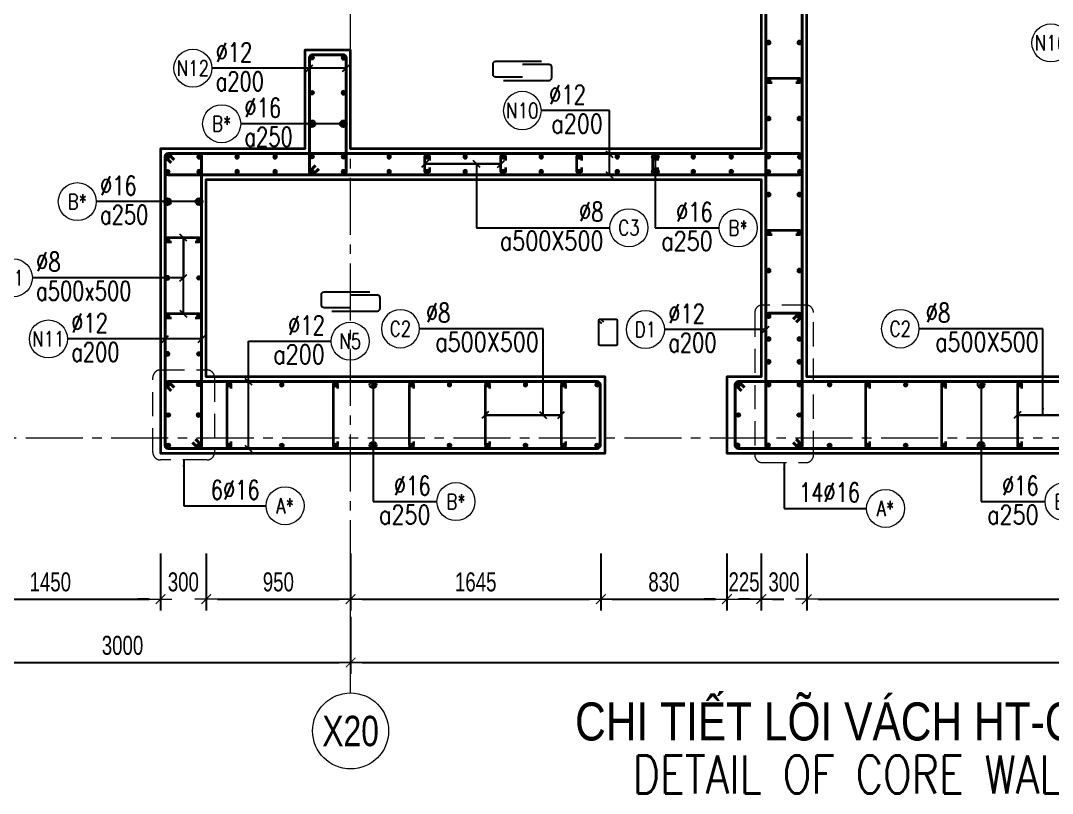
# Model space of a CAD drawing. Header units: millimetres. Extents: x 738475 to 1279438, y -34239 to 156422.
# Drawn here: x 1063583 to 1070368, y 8760 to 13842 of the extents above; entities that cross this region are included whole.
import ezdxf
from ezdxf.enums import TextEntityAlignment as Align

# ---------------------------------------------------------------- set-up
doc = ezdxf.new("R2010")
doc.units = ezdxf.units.MM
doc.header["$MEASUREMENT"] = 0
for name, pattern in [('HIDDEN2', [4.7625, 3.175, -1.5875]), ('HT_Dim Grid$0$CENTER2', [1.125, 0.75, -0.125, 0.125, -0.125]), ('HT_Grid$0$CENTER2', [1.125, 0.75, -0.125, 0.125, -0.125])]:
    doc.linetypes.add(name, pattern=pattern)
doc.layers.get('0').update_dxf_attribs({"lineweight": 20})
doc.layers.get('Defpoints').update_dxf_attribs({"color": 151, "lineweight": 9})
for name, color, linetype, lineweight in [('HT_Dim Grid$0$NDC_S_AXIS', 5, 'HT_Dim Grid$0$CENTER2', 13), ('HT_Dim Grid$0$NDC_S_SYMBOL', 1, 'Continuous', 15), ('HT_Dim Grid$0$NDC_S_TEXT SYMBOL', 7, 'Continuous', 20), ('HT_Grid$0$NDC_S_AXIS', 5, 'HT_Grid$0$CENTER2', 13), ('KC-LEADER', 153, 'Continuous', 18), ('KC-THEP', 6, 'Continuous', 40), ('NDC_S_ANNO', 7, 'Continuous', 20), ('NDC_S_DIM', 1, 'Continuous', 15), ('NDC_S_ENG TITLE', 3, 'Continuous', 20), ('NDC_S_HIDDEN', 8, 'HIDDEN2', 13), ('NDC_S_LEADER', 1, 'Continuous', 15), ('NDC_S_REBAR', 4, 'Continuous', 35), ('NDC_S_STIRRUP', 4, 'Continuous', 40), ('NDC_S_TEXT SYMBOL', 7, 'Continuous', 20), ('NDC_S_VN TEXT', 7, 'Continuous', 20), ('NDC_S_VN TITLE', 6, 'Continuous', 35), ('NDC_S_WALL', 6, 'Continuous', 35)]:
    doc.layers.add(name, color=color, linetype=linetype, lineweight=lineweight)
doc.layers.add('Leader', color=6, linetype='Continuous')
doc.layers.add('Ligature', color=1, linetype='Continuous')
doc.styles.add('HT_Dim Grid$0$NDC_ANNO', font='', dxfattribs={"width": 0.8})
doc.styles.add('NDC_ANNO', font='', dxfattribs={"width": 0.8})
doc.styles.add('NDC_DIM', font='', dxfattribs={"width": 0.75})
doc.styles.add('NDC_EN TXT', font='romans.shx', dxfattribs={"width": 0.8})
doc.styles.add('NDC_VIE TXT', font='arial.ttf', dxfattribs={"width": 0.8})
doc.styles.get('HT_Dim Grid$0$NDC_ANNO').set_extended_font_data('Dotum')
doc.styles.get('NDC_ANNO').set_extended_font_data('Dotum')
doc.styles.get('NDC_DIM').set_extended_font_data('Dotum')
doc.dimstyles.new('NDC_dim_30', dxfattribs={"dimscale": 30, "dimtxt": 2.5, "dimasz": 1.5, "dimexe": 1.5, "dimexo": 2.5, "dimgap": 1, "dimtad": 1, "dimdec": 0, "dimzin": 0, "dimdsep": 46, "dimtxsty": 'NDC_DIM', "dimblk": 'DIMMARK', "dimcen": 0.09, "dimdle": 1.2, "dimclrd": 1, "dimclre": 1, "dimclrt": 3, "dimadec": 0, "dimazin": 0, "dimtfac": 1, "dimtdec": 0, "dimtix": 1, "dimtofl": 0, "dimtmove": 0, "dimatfit": 3, "dimfxl": 6, "dimfxlon": 1, "dimtolj": 1, "dimtzin": 0, "dimarcsym": 0})
doc.dimstyles.new('NDC_dim_50', dxfattribs={"dimscale": 50, "dimtxt": 2.5, "dimasz": 1.5, "dimexe": 1.5, "dimexo": 2.5, "dimgap": 1, "dimtad": 1, "dimdec": 0, "dimzin": 0, "dimdsep": 46, "dimtxsty": 'NDC_DIM', "dimblk": 'DIMMARK', "dimcen": 0.09, "dimdle": 1.2, "dimclrd": 1, "dimclre": 1, "dimclrt": 3, "dimadec": 0, "dimazin": 0, "dimtfac": 1, "dimtdec": 0, "dimtix": 1, "dimtofl": 0, "dimtmove": 0, "dimatfit": 3, "dimfxl": 6, "dimfxlon": 1, "dimtolj": 1, "dimtzin": 0, "dimarcsym": 0})

# ---------------------------------------------------------------- blocks, each defined once
blk = doc.blocks.new('THEP')
at = {"layer": 'KC-LEADER', "color": 6}
blk.add_circle((0, 0), 14, dxfattribs=at)
at = {"layer": 'KC-THEP'}
for p, q in [((-14, 0), (14, 0)), ((9.9, 9.9), (-9.9, -9.9)), ((-9.9, 9.9), (9.9, -9.9)), ((0, 14), (0, -14))]:
    blk.add_line(p, q, dxfattribs=at)
blk = doc.blocks.new('DIMMARK')
at = {"layer": 'NDC_S_DIM', "color": 1}
blk.add_line((-1.5, 0), (1, 0), dxfattribs=at)
at = {"layer": 'NDC_S_DIM', "color": 2, "const_width": 0.1}
blk.add_lwpolyline([(-0.424, -0.424), (0.424, 0.424)], dxfattribs=at)
blk = doc.blocks.new('*U10')
blk.add_circle((2.5, 0), 2.5)
at = {"layer": 'NDC_S_VN TEXT', "color": 3, "style": 'NDC_EN TXT'}
for tag, width, p in [('DK2', 0.75, (-0.85, 0.85)), ('KC2', 0.8, (-0.85, -2.97))]:
    blk.add_attdef(tag, text='', height=2.5, dxfattribs=dict(at, width=width)).set_placement(p, align=Align.RIGHT)
at = {"layer": 'NDC_S_VN TEXT', "color": 7, "style": 'NDC_EN TXT', "width": 0.8}
blk.add_attdef('SH3', text='', height=2, dxfattribs=at).set_placement((2.5, 0), align=Align.MIDDLE)
blk = doc.blocks.new('*U11')
blk.add_circle((-2.5, 0), 2.5)
at = {"layer": 'NDC_S_VN TEXT', "color": 3, "style": 'NDC_EN TXT', "width": 0.75}
for tag, p in [('DK1', (0.5, 0.85)), ('KC1', (0.5, -2.97))]:
    blk.add_attdef(tag, p, '', height=2.5, dxfattribs=at)
at = {"layer": 'NDC_S_VN TEXT', "color": 7, "style": 'NDC_EN TXT', "width": 0.8}
blk.add_attdef('SH2', text='', height=2, dxfattribs=at).set_placement((-2.5, 0), align=Align.MIDDLE)
blk = doc.blocks.new('*U9')
blk.add_circle((2.5, 0), 2.5)
at = {"layer": 'NDC_S_VN TEXT', "color": 3, "style": 'NDC_EN TXT', "width": 0.75}
blk.add_attdef('DK2', text='', height=2.5, dxfattribs=at).set_placement((-0.85, 0.85), align=Align.RIGHT)
at = {"layer": 'NDC_S_VN TEXT', "color": 7, "style": 'NDC_EN TXT', "width": 0.8}
blk.add_attdef('SH3', text='', height=2, dxfattribs=at).set_placement((2.5, 0), align=Align.MIDDLE)
blk = doc.blocks.new('A$C72321851')
at = {"layer": 'Ligature'}
for points in [[(-60.9, -129.3), (-60.9, 170.9, -0.414214), (-43.3, 188.5), (25.8, 188.5, -0.414214), (43.4, 170.9), (43.4, -4.3)], [(-39.7, -4.3), (-39.7, -179.5, 0.414214), (-22.1, -197.1), (47, -197.1, 0.414214), (64.6, -179.5), (64.6, 120.7)]]:
    blk.add_lwpolyline(points, format="xyb", dxfattribs=at)
blk = doc.blocks.new('*U12')
blk.add_circle((-2.5, 0), 2.5)
at = {"layer": 'NDC_S_VN TEXT', "color": 3, "style": 'NDC_EN TXT', "width": 0.75}
for tag, p in [('DK1', (0.5, 0.85)), ('KC1', (0.5, -2.97))]:
    blk.add_attdef(tag, p, '', height=2.5, dxfattribs=at)
at = {"layer": 'NDC_S_VN TEXT', "color": 7, "style": 'NDC_EN TXT', "width": 0.8}
blk.add_attdef('SH2', text='', height=2, dxfattribs=at).set_placement((-2.5, 0), align=Align.MIDDLE)
blk = doc.blocks.new('*D921')
at = {"layer": 'Defpoints', "color": 0, "ltscale": 200, "transparency": 16777216}
for p in [(1063053.3, 11919.4), (1064503.3, 11919.4), (1064503.3, 10037.2)]:
    blk.add_point(p, dxfattribs=at)
at = {"layer": 'NDC_S_DIM', "color": 1, "lineweight": -2, "ltscale": 200, "transparency": 16777216}
for p, q in [((1063053.3, 10337.2), (1063053.3, 9962.2)), ((1064503.3, 10337.2), (1064503.3, 9962.2)), ((1063128.3, 10037.2), (1064428.3, 10037.2))]:
    blk.add_line(p, q, dxfattribs=at)
at = {"layer": 'NDC_S_DIM', "color": 1, "lineweight": -2, "ltscale": 200, "transparency": 16777216, "xscale": 75, "yscale": 75, "zscale": 75, "rotation": 180}
blk.add_blockref('DIMMARK', (1063053.3, 10037.2), dxfattribs=at)
at = {"layer": 'NDC_S_DIM', "color": 1, "lineweight": -2, "ltscale": 200, "transparency": 16777216, "xscale": 75, "yscale": 75, "zscale": 75}
blk.add_blockref('DIMMARK', (1064503.3, 10037.2), dxfattribs=at)
at = {"layer": 'NDC_S_DIM', "color": 3, "ltscale": 200, "transparency": 16777216, "insert": (1063778.3, 10149.8), "char_height": 125, "attachment_point": 5, "style": 'NDC_DIM'}
blk.add_mtext('\\A1;1450', dxfattribs=at)
blk = doc.blocks.new('*D922')
at = {"layer": 'Defpoints', "color": 0, "ltscale": 200, "transparency": 16777216}
for p in [(1064503.3, 11919.4), (1064803.3, 11919.4), (1064803.3, 10037.2)]:
    blk.add_point(p, dxfattribs=at)
at = {"layer": 'NDC_S_DIM', "color": 1, "lineweight": -2, "ltscale": 200, "transparency": 16777216}
for p, q in [((1064503.3, 10337.2), (1064503.3, 9962.2)), ((1064803.3, 10337.2), (1064803.3, 9962.2)), ((1064428.3, 10037.2), (1064353.3, 10037.2)), ((1064878.3, 10037.2), (1064953.3, 10037.2))]:
    blk.add_line(p, q, dxfattribs=at)
at = {"layer": 'NDC_S_DIM', "color": 1, "lineweight": -2, "ltscale": 200, "transparency": 16777216, "xscale": 75, "yscale": 75, "zscale": 75}
blk.add_blockref('DIMMARK', (1064503.3, 10037.2), dxfattribs=at)
at = {"layer": 'NDC_S_DIM', "color": 1, "lineweight": -2, "ltscale": 200, "transparency": 16777216, "xscale": 75, "yscale": 75, "zscale": 75, "rotation": 180}
blk.add_blockref('DIMMARK', (1064803.3, 10037.2), dxfattribs=at)
at = {"layer": 'NDC_S_DIM', "color": 3, "ltscale": 200, "transparency": 16777216, "insert": (1064653.3, 10149.8), "char_height": 125, "attachment_point": 5, "style": 'NDC_DIM'}
blk.add_mtext('\\A1;300', dxfattribs=at)
blk = doc.blocks.new('*D923')
at = {"layer": 'Defpoints', "color": 0, "ltscale": 200, "transparency": 16777216}
for p in [(1064803.3, 11919.4), (1065753.3, 10877.6), (1065753.3, 10037.2)]:
    blk.add_point(p, dxfattribs=at)
at = {"layer": 'NDC_S_DIM', "color": 1, "lineweight": -2, "ltscale": 200, "transparency": 16777216}
for p, q in [((1064803.3, 10337.2), (1064803.3, 9962.2)), ((1065753.3, 10337.2), (1065753.3, 9962.2)), ((1064878.3, 10037.2), (1065678.3, 10037.2))]:
    blk.add_line(p, q, dxfattribs=at)
at = {"layer": 'NDC_S_DIM', "color": 1, "lineweight": -2, "ltscale": 200, "transparency": 16777216, "xscale": 75, "yscale": 75, "zscale": 75, "rotation": 180}
blk.add_blockref('DIMMARK', (1064803.3, 10037.2), dxfattribs=at)
at = {"layer": 'NDC_S_DIM', "color": 1, "lineweight": -2, "ltscale": 200, "transparency": 16777216, "xscale": 75, "yscale": 75, "zscale": 75}
blk.add_blockref('DIMMARK', (1065753.3, 10037.2), dxfattribs=at)
at = {"layer": 'NDC_S_DIM', "color": 3, "ltscale": 200, "transparency": 16777216, "insert": (1065278.3, 10149.8), "char_height": 125, "attachment_point": 5, "style": 'NDC_DIM'}
blk.add_mtext('\\A1;950', dxfattribs=at)
blk = doc.blocks.new('*D924')
at = {"layer": 'Defpoints', "color": 0, "ltscale": 200, "transparency": 16777216}
for p in [(1068453.3, 11919.4), (1068753.3, 11919.4), (1068753.3, 10037.2)]:
    blk.add_point(p, dxfattribs=at)
at = {"layer": 'NDC_S_DIM', "color": 1, "lineweight": -2, "ltscale": 200, "transparency": 16777216}
for p, q in [((1068453.3, 10337.2), (1068453.3, 9962.2)), ((1068753.3, 10337.2), (1068753.3, 9962.2)), ((1068378.3, 10037.2), (1068303.3, 10037.2)), ((1068828.3, 10037.2), (1068903.3, 10037.2))]:
    blk.add_line(p, q, dxfattribs=at)
at = {"layer": 'NDC_S_DIM', "color": 1, "lineweight": -2, "ltscale": 200, "transparency": 16777216, "xscale": 75, "yscale": 75, "zscale": 75}
blk.add_blockref('DIMMARK', (1068453.3, 10037.2), dxfattribs=at)
at = {"layer": 'NDC_S_DIM', "color": 1, "lineweight": -2, "ltscale": 200, "transparency": 16777216, "xscale": 75, "yscale": 75, "zscale": 75, "rotation": 180}
blk.add_blockref('DIMMARK', (1068753.3, 10037.2), dxfattribs=at)
at = {"layer": 'NDC_S_DIM', "color": 3, "ltscale": 200, "transparency": 16777216, "insert": (1068603.3, 10149.8), "char_height": 125, "attachment_point": 5, "style": 'NDC_DIM'}
blk.add_mtext('\\A1;300', dxfattribs=at)
blk = doc.blocks.new('*D925')
at = {"layer": 'Defpoints', "color": 0, "ltscale": 200, "transparency": 16777216}
for p in [(1062753.3, 11160), (1065753.3, 10877.6), (1065753.3, 9620)]:
    blk.add_point(p, dxfattribs=at)
at = {"layer": 'NDC_S_DIM', "color": 1, "lineweight": -2, "ltscale": 200, "transparency": 16777216}
for p, q in [((1062753.3, 9920), (1062753.3, 9545)), ((1065753.3, 9920), (1065753.3, 9545)), ((1062828.3, 9620), (1065678.3, 9620))]:
    blk.add_line(p, q, dxfattribs=at)
at = {"layer": 'NDC_S_DIM', "color": 1, "lineweight": -2, "ltscale": 200, "transparency": 16777216, "xscale": 75, "yscale": 75, "zscale": 75, "rotation": 180}
blk.add_blockref('DIMMARK', (1062753.3, 9620), dxfattribs=at)
at = {"layer": 'NDC_S_DIM', "color": 1, "lineweight": -2, "ltscale": 200, "transparency": 16777216, "xscale": 75, "yscale": 75, "zscale": 75}
blk.add_blockref('DIMMARK', (1065753.3, 9620), dxfattribs=at)
at = {"layer": 'NDC_S_DIM', "color": 3, "ltscale": 200, "transparency": 16777216, "insert": (1064253.3, 9732.6), "char_height": 125, "attachment_point": 5, "style": 'NDC_DIM'}
blk.add_mtext('\\A1;3000', dxfattribs=at)
blk = doc.blocks.new('*D938')
at = {"layer": 'Defpoints', "color": 0, "ltscale": 200, "transparency": 16777216}
for p in [(1061191.5, 11498.3), (1064061, 11498.3), (1064061, 11098.3)]:
    blk.add_point(p, dxfattribs=at)
at = {"layer": 'NDC_S_DIM', "color": 1, "lineweight": -2, "ltscale": 200, "transparency": 16777216}
for p, q in [((1061491.5, 11498.3), (1061116.5, 11498.3)), ((1061191.5, 11173.3), (1061191.5, 11423.3)), ((1061491.5, 11098.3), (1061116.5, 11098.3))]:
    blk.add_line(p, q, dxfattribs=at)
at = {"layer": 'NDC_S_DIM', "color": 1, "lineweight": -2, "ltscale": 200, "transparency": 16777216, "xscale": 75, "yscale": 75, "zscale": 75}
for p, rotation in [((1061191.5, 11498.3), 90), ((1061191.5, 11098.3), 270)]:
    blk.add_blockref('DIMMARK', p, dxfattribs=dict(at, rotation=rotation))
at = {"layer": 'NDC_S_DIM', "color": 3, "ltscale": 200, "transparency": 16777216, "insert": (1061079, 11298.3), "char_height": 125, "attachment_point": 5, "rotation": 90, "style": 'NDC_DIM'}
blk.add_mtext('\\A1;400', dxfattribs=at)
blk = doc.blocks.new('*U19')
at = {"layer": 'HT_Dim Grid$0$NDC_S_SYMBOL'}
blk.add_line((0, 5), (0, 9), dxfattribs=at)
blk.add_circle((0, 0), 5, dxfattribs=at)
at = {"layer": 'HT_Dim Grid$0$NDC_S_TEXT SYMBOL', "color": 7, "style": 'HT_Dim Grid$0$NDC_ANNO', "width": 0.8}
blk.add_attdef('GRID', text='', height=4, dxfattribs=at).set_placement((0, 0), align=Align.MIDDLE)
blk = doc.blocks.new('*D946')
at = {"layer": 'Defpoints', "color": 0, "ltscale": 200, "transparency": 16777216}
for p in [(1064061, 11098.3), (1061191.5, 10998.3), (1062753.3, 10998.3)]:
    blk.add_point(p, dxfattribs=at)
at = {"layer": 'NDC_S_DIM', "color": 1, "lineweight": -2, "ltscale": 200, "transparency": 16777216}
for p, q in [((1061191.5, 11173.3), (1061191.5, 11248.3)), ((1061491.5, 11098.3), (1061116.5, 11098.3)), ((1061491.5, 10998.3), (1061116.5, 10998.3)), ((1061191.5, 10923.3), (1061191.5, 10848.3))]:
    blk.add_line(p, q, dxfattribs=at)
at = {"layer": 'NDC_S_DIM', "color": 1, "lineweight": -2, "ltscale": 200, "transparency": 16777216, "xscale": 75, "yscale": 75, "zscale": 75}
for p, rotation in [((1061191.5, 11098.3), 270), ((1061191.5, 10998.3), 90)]:
    blk.add_blockref('DIMMARK', p, dxfattribs=dict(at, rotation=rotation))
at = {"layer": 'NDC_S_DIM', "color": 3, "ltscale": 200, "transparency": 16777216, "insert": (1061079, 11048.3), "char_height": 125, "attachment_point": 5, "rotation": 90, "style": 'NDC_DIM'}
blk.add_mtext('\\A1;100', dxfattribs=at)
blk = doc.blocks.new('*D950')
at = {"layer": 'Defpoints', "color": 0, "ltscale": 200, "transparency": 16777216}
for p in [(1077758.6, 11377.1), (1065753.3, 10877.6), (1077758.6, 9620)]:
    blk.add_point(p, dxfattribs=at)
at = {"layer": 'NDC_S_DIM', "color": 1, "lineweight": -2, "ltscale": 200, "transparency": 16777216}
for p, q in [((1065753.3, 9920), (1065753.3, 9545)), ((1077758.6, 9920), (1077758.6, 9545)), ((1065828.3, 9620), (1077683.6, 9620))]:
    blk.add_line(p, q, dxfattribs=at)
at = {"layer": 'NDC_S_DIM', "color": 1, "lineweight": -2, "ltscale": 200, "transparency": 16777216, "xscale": 75, "yscale": 75, "zscale": 75, "rotation": 180}
blk.add_blockref('DIMMARK', (1065753.3, 9620), dxfattribs=at)
at = {"layer": 'NDC_S_DIM', "color": 1, "lineweight": -2, "ltscale": 200, "transparency": 16777216, "xscale": 75, "yscale": 75, "zscale": 75}
blk.add_blockref('DIMMARK', (1077758.6, 9620), dxfattribs=at)
at = {"layer": 'NDC_S_DIM', "color": 3, "ltscale": 200, "transparency": 16777216, "insert": (1071756, 9732.6), "char_height": 125, "attachment_point": 5, "style": 'NDC_DIM'}
blk.add_mtext('\\A1;12005', dxfattribs=at)
blk = doc.blocks.new('Drawing name_symbol')
at = {"layer": 'NDC_S_ENG TITLE', "style": 'NDC_EN TXT', "width": 0.8}
blk.add_attdef('SECTDET1', text='', height=5, dxfattribs=at).set_placement((0, 1.01), align=Align.CENTER)
at = {"layer": 'NDC_S_TEXT SYMBOL', "lineweight": 25, "style": 'NDC_ANNO', "width": 0.8}
blk.add_attdef('SSCALE', text='', height=2.5, dxfattribs=at).set_placement((0, -4), align=Align.CENTER)
at = {"layer": 'NDC_S_VN TITLE', "style": 'NDC_VIE TXT', "width": 0.8}
blk.add_attdef('SECTDET2', text='', height=5, dxfattribs=at).set_placement((0, 7.97), align=Align.CENTER)
blk = doc.blocks.new('*D956')
at = {"layer": 'Defpoints', "color": 0, "ltscale": 200, "transparency": 16777216}
for p in [(1067398.8, 10998.3), (1065753.3, 10877.6), (1067398.8, 10037.2)]:
    blk.add_point(p, dxfattribs=at)
at = {"layer": 'NDC_S_DIM', "color": 1, "lineweight": -2, "ltscale": 200, "transparency": 16777216}
for p, q in [((1065753.3, 10337.2), (1065753.3, 9962.2)), ((1067398.8, 10337.2), (1067398.8, 9962.2)), ((1065828.3, 10037.2), (1067323.8, 10037.2))]:
    blk.add_line(p, q, dxfattribs=at)
at = {"layer": 'NDC_S_DIM', "color": 1, "lineweight": -2, "ltscale": 200, "transparency": 16777216, "xscale": 75, "yscale": 75, "zscale": 75, "rotation": 180}
blk.add_blockref('DIMMARK', (1065753.3, 10037.2), dxfattribs=at)
at = {"layer": 'NDC_S_DIM', "color": 1, "lineweight": -2, "ltscale": 200, "transparency": 16777216, "xscale": 75, "yscale": 75, "zscale": 75}
blk.add_blockref('DIMMARK', (1067398.8, 10037.2), dxfattribs=at)
at = {"layer": 'NDC_S_DIM', "color": 3, "ltscale": 200, "transparency": 16777216, "insert": (1066576.1, 10149.8), "char_height": 125, "attachment_point": 5, "style": 'NDC_DIM'}
blk.add_mtext('\\A1;1645', dxfattribs=at)
blk = doc.blocks.new('*D960')
at = {"layer": 'Defpoints', "color": 0, "ltscale": 200, "transparency": 16777216}
for p in [(1067398.8, 10998.3), (1068228.3, 10998.3), (1068228.3, 10037.2)]:
    blk.add_point(p, dxfattribs=at)
at = {"layer": 'NDC_S_DIM', "color": 1, "lineweight": -2, "ltscale": 200, "transparency": 16777216}
for p, q in [((1067398.8, 10337.2), (1067398.8, 9962.2)), ((1068228.3, 10337.2), (1068228.3, 9962.2)), ((1067473.8, 10037.2), (1068153.3, 10037.2))]:
    blk.add_line(p, q, dxfattribs=at)
at = {"layer": 'NDC_S_DIM', "color": 1, "lineweight": -2, "ltscale": 200, "transparency": 16777216, "xscale": 75, "yscale": 75, "zscale": 75, "rotation": 180}
blk.add_blockref('DIMMARK', (1067398.8, 10037.2), dxfattribs=at)
at = {"layer": 'NDC_S_DIM', "color": 1, "lineweight": -2, "ltscale": 200, "transparency": 16777216, "xscale": 75, "yscale": 75, "zscale": 75}
blk.add_blockref('DIMMARK', (1068228.3, 10037.2), dxfattribs=at)
at = {"layer": 'NDC_S_DIM', "color": 3, "ltscale": 200, "transparency": 16777216, "insert": (1067813.6, 10149.8), "char_height": 125, "attachment_point": 5, "style": 'NDC_DIM'}
blk.add_mtext('\\A1;830', dxfattribs=at)
blk = doc.blocks.new('*D961')
at = {"layer": 'Defpoints', "color": 0, "ltscale": 200, "transparency": 16777216}
for p in [(1068453.3, 11498.3), (1068228.3, 10998.3), (1068453.3, 10037.2)]:
    blk.add_point(p, dxfattribs=at)
at = {"layer": 'NDC_S_DIM', "color": 1, "lineweight": -2, "ltscale": 200, "transparency": 16777216}
for p, q in [((1068228.3, 10337.2), (1068228.3, 9962.2)), ((1068453.3, 10337.2), (1068453.3, 9962.2)), ((1068153.3, 10037.2), (1068078.3, 10037.2)), ((1068528.3, 10037.2), (1068603.3, 10037.2))]:
    blk.add_line(p, q, dxfattribs=at)
at = {"layer": 'NDC_S_DIM', "color": 1, "lineweight": -2, "ltscale": 200, "transparency": 16777216, "xscale": 75, "yscale": 75, "zscale": 75}
blk.add_blockref('DIMMARK', (1068228.3, 10037.2), dxfattribs=at)
at = {"layer": 'NDC_S_DIM', "color": 1, "lineweight": -2, "ltscale": 200, "transparency": 16777216, "xscale": 75, "yscale": 75, "zscale": 75, "rotation": 180}
blk.add_blockref('DIMMARK', (1068453.3, 10037.2), dxfattribs=at)
at = {"layer": 'NDC_S_DIM', "color": 3, "ltscale": 200, "transparency": 16777216, "insert": (1068340.8, 10149.8), "char_height": 125, "attachment_point": 5, "style": 'NDC_DIM'}
blk.add_mtext('\\A1;225', dxfattribs=at)
blk = doc.blocks.new('*D962')
at = {"layer": 'Defpoints', "color": 0, "ltscale": 200, "transparency": 16777216}
for p in [(1068753.3, 11919.4), (1072653.3, 10998.3), (1072653.3, 10037.2)]:
    blk.add_point(p, dxfattribs=at)
at = {"layer": 'NDC_S_DIM', "color": 1, "lineweight": -2, "ltscale": 200, "transparency": 16777216}
for p, q in [((1068753.3, 10337.2), (1068753.3, 9962.2)), ((1072653.3, 10337.2), (1072653.3, 9962.2)), ((1068828.3, 10037.2), (1072578.3, 10037.2))]:
    blk.add_line(p, q, dxfattribs=at)
at = {"layer": 'NDC_S_DIM', "color": 1, "lineweight": -2, "ltscale": 200, "transparency": 16777216, "xscale": 75, "yscale": 75, "zscale": 75, "rotation": 180}
blk.add_blockref('DIMMARK', (1068753.3, 10037.2), dxfattribs=at)
at = {"layer": 'NDC_S_DIM', "color": 1, "lineweight": -2, "ltscale": 200, "transparency": 16777216, "xscale": 75, "yscale": 75, "zscale": 75}
blk.add_blockref('DIMMARK', (1072653.3, 10037.2), dxfattribs=at)
at = {"layer": 'NDC_S_DIM', "color": 3, "ltscale": 200, "transparency": 16777216, "insert": (1070703.3, 10149.8), "char_height": 125, "attachment_point": 5, "style": 'NDC_DIM'}
blk.add_mtext('\\A1;3900', dxfattribs=at)

msp = doc.modelspace()

# ---------------------------------------------------------------- linework, layer by layer
msp.add_circle((1070359.07, 13695.596), 125)
at = {"layer": 'HT_Grid$0$NDC_S_AXIS', "ltscale": 500}
for p, q in [((1065753.349, 9620.046), (1065753.349, 21775.127)), ((1060803.973, 11098.282), (1079616.991, 11098.282))]:
    msp.add_line(p, q, dxfattribs=at)
at = {"layer": 'Ligature'}
msp.add_lwpolyline([(1067404.487, 11849.66), (1067388.521, 11865.626, -0.66817864), (1067394.295, 11879.564), (1067498.924, 11879.564, -0.41421356), (1067507.089, 11871.399), (1067507.088, 11714.292, -0.41421356), (1067498.924, 11706.127), (1067394.295, 11706.127, -0.41421356), (1067386.13, 11714.292), (1067386.13, 11871.399, -0.66817864), (1067400.068, 11877.173), (1067416.034, 11861.207)], format="xyb", dxfattribs=at)
at = {"layer": 'NDC_S_HIDDEN', "ltscale": 50}
for points in [[(1068461.464, 10935.195), (1068747.533, 10935.195, 0.41421356), (1068797.533, 10985.195), (1068797.533, 11921.671, 0.41421356), (1068747.533, 11971.671), (1068461.464, 11971.671, 0.41421356), (1068411.464, 11921.671), (1068411.464, 10985.195, 0.41421356)], [(1064502.667, 11544.525), (1064808.442, 11544.525, -0.41421356), (1064858.442, 11494.525), (1064858.442, 11002.603, -0.41421356), (1064808.442, 10952.603), (1064502.667, 10952.603, -0.41421356), (1064452.667, 11002.603), (1064452.667, 11494.525, -0.41421356)]]:
    msp.add_lwpolyline(points, format="xyb", close=True, dxfattribs=at)
at = {"layer": 'NDC_S_REBAR'}
for points in [[(1068524.886, 13433.282), (1068499.886, 13433.282, -1), (1068499.886, 13463.282), (1068706.91, 13463.282, -1), (1068706.91, 13433.282), (1068681.91, 13433.282)], [(1066271.861, 12877.027), (1066271.861, 12852.027, -1), (1066241.861, 12852.027), (1066241.861, 12946.434, -1), (1066271.861, 12946.434), (1066271.861, 12921.434)], [(1066771.861, 12877.027), (1066771.861, 12852.027, -1), (1066741.861, 12852.027), (1066741.861, 12946.434, -1), (1066771.861, 12946.434), (1066771.861, 12921.434)], [(1067271.861, 12877.027), (1067271.861, 12852.027, -1), (1067241.861, 12852.027), (1067241.861, 12946.434, -1), (1067271.861, 12946.434), (1067271.861, 12921.434)], [(1067771.861, 12877.027), (1067771.861, 12852.027, -1), (1067741.861, 12852.027), (1067741.861, 12946.434, -1), (1067771.861, 12946.434), (1067771.861, 12921.434)], [(1068524.886, 12433.282), (1068499.886, 12433.282, -1), (1068499.886, 12463.282), (1068706.91, 12463.282, -1), (1068706.91, 12433.282), (1068681.91, 12433.282)], [(1064574.98, 12385.13), (1064549.98, 12385.13, -1), (1064549.98, 12415.13), (1064757.004, 12415.13, -1), (1064757.004, 12385.13), (1064732.004, 12385.13)], [(1064574.98, 11885.13), (1064549.98, 11885.13, -1), (1064549.98, 11915.13), (1064757.004, 11915.13, -1), (1064757.004, 11885.13), (1064732.004, 11885.13)], [(1064968.349, 11423.282), (1064968.349, 11448.282, 1), (1064938.349, 11448.282), (1064938.349, 11048.282, 1), (1064968.349, 11048.282), (1064968.349, 11073.282)], [(1065668.459, 11423.282), (1065668.459, 11448.282, 1), (1065638.459, 11448.282), (1065638.459, 11048.282, 1), (1065668.459, 11048.282), (1065668.459, 11073.282)], [(1066168.459, 11423.282), (1066168.459, 11448.282, 1), (1066138.459, 11448.282), (1066138.459, 11048.282, 1), (1066168.459, 11048.282), (1066168.459, 11073.282)], [(1066668.459, 11423.282), (1066668.459, 11448.282, 1), (1066638.459, 11448.282), (1066638.459, 11048.282, 1), (1066668.459, 11048.282), (1066668.459, 11073.282)], [(1067168.459, 11423.282), (1067168.459, 11448.282, 1), (1067138.459, 11448.282), (1067138.459, 11048.282, 1), (1067168.459, 11048.282), (1067168.459, 11073.282)], [(1069168.459, 11423.282), (1069168.459, 11448.282, 1), (1069138.459, 11448.282), (1069138.459, 11048.282, 1), (1069168.459, 11048.282), (1069168.459, 11073.282)], [(1069668.459, 11423.282), (1069668.459, 11448.282, 1), (1069638.459, 11448.282), (1069638.459, 11048.282, 1), (1069668.459, 11048.282), (1069668.459, 11073.282)], [(1070168.459, 11423.282), (1070168.459, 11448.282, 1), (1070138.459, 11448.282), (1070138.459, 11048.282, 1), (1070168.459, 11048.282), (1070168.459, 11073.282)]]:
    msp.add_lwpolyline(points, format="xyb", dxfattribs=at)
at = {"layer": 'NDC_S_STIRRUP'}
for points in [[(1068683.349, 11088.282), (1068723.349, 11048.282, -0.41421356), (1068703.349, 11028.282), (1068503.349, 11028.282, -0.41421356), (1068483.349, 11048.282), (1068483.349, 20148.282, -0.41421356), (1068503.349, 20168.282), (1068703.349, 20168.282, -0.41421356), (1068723.349, 20148.282), (1068723.349, 11048.282, -0.41421356), (1068703.349, 11028.282), (1068663.349, 11068.282)], [(1065523.349, 12888.282), (1065483.349, 12848.282, 0.41421356), (1065503.349, 12828.282), (1065703.349, 12828.282, 0.41421356), (1065723.349, 12848.282), (1065723.349, 13598.282, 0.41421356), (1065703.349, 13618.282), (1065503.349, 13618.282, 0.41421356), (1065483.349, 13598.282), (1065483.349, 12848.282, 0.41421356), (1065503.349, 12828.282), (1065543.349, 12868.282)], [(1064573.349, 12907.366), (1064533.349, 12947.366, -0.41421356), (1064553.349, 12967.366), (1068703.32, 12967.366, -0.41421356), (1068723.32, 12947.366), (1068723.32, 12848.282, -0.41421356), (1068703.32, 12828.282), (1064553.349, 12828.282, -0.41421356), (1064533.349, 12848.282), (1064533.349, 12947.366, -0.41421356), (1064553.349, 12967.366), (1064593.349, 12927.366)], [(1064733.377, 11088.282), (1064773.377, 11048.282, -0.41421356), (1064753.377, 11028.282), (1064553.377, 11028.282, -0.41421356), (1064533.377, 11048.282), (1064533.377, 12948.282, -0.41421356), (1064553.377, 12968.282), (1064753.377, 12968.282, -0.41421356), (1064773.377, 12948.282), (1064773.377, 11048.282, -0.41421356), (1064753.377, 11028.282), (1064713.377, 11068.282)], [(1068683.459, 11858.282), (1068723.459, 11898.282, 0.41421356), (1068703.459, 11918.282), (1068503.459, 11918.282, 0.41421356), (1068483.459, 11898.282), (1068483.349, 11048.282, 0.41421356), (1068503.349, 11028.282), (1068703.349, 11028.282, 0.41421356), (1068723.349, 11048.282), (1068723.459, 11898.282, 0.41421356), (1068703.459, 11918.282), (1068663.459, 11878.282)], [(1064593.336, 11428.282), (1064553.336, 11468.282, 0.41421356), (1064533.336, 11448.282), (1064533.336, 11048.282, 0.41421356), (1064553.336, 11028.282), (1067373.788, 11028.282, 0.41421356), (1067393.788, 11048.282), (1067393.788, 11448.282, 0.41421356), (1067373.788, 11468.282), (1064553.336, 11468.282, 0.41421356), (1064533.336, 11448.282), (1064573.336, 11408.282)], [(1068343.308, 11428.282), (1068303.308, 11468.282, 0.41421356), (1068283.308, 11448.282), (1068283.308, 11048.282, 0.41421356), (1068303.308, 11028.282), (1072603.349, 11028.282, 0.41421356), (1072623.349, 11048.282), (1072623.349, 11448.282, 0.41421356), (1072603.349, 11468.282), (1068303.308, 11468.282, 0.41421356), (1068283.308, 11448.282), (1068323.308, 11408.282)]]:
    msp.add_lwpolyline(points, format="xyb", dxfattribs=at)
at = {"layer": 'NDC_S_WALL'}
for points in [[(1068453.349, 18398.282), (1068453.349, 12998.282), (1065753.349, 12998.282), (1065753.349, 13648.282), (1065453.349, 13648.282), (1065453.349, 12998.282), (1064503.349, 12998.282), (1064503.349, 10998.282), (1067428.349, 10998.282), (1067428.349, 11498.282), (1064803.349, 11498.282), (1064803.349, 12798.282), (1068453.349, 12798.282), (1068453.349, 11498.282), (1068228.349, 11498.282), (1068228.349, 10998.282), (1072653.349, 10998.282)], [(1072653.349, 11498.282), (1068753.349, 11498.282), (1068753.349, 17348.282), (1071553.349, 17348.282)]]:
    msp.add_lwpolyline(points, dxfattribs=at)

# ---------------------------------------------------------------- block references
at = {"layer": 'HT_Dim Grid$0$NDC_S_AXIS', "xscale": 50, "yscale": 50, "zscale": 50}
msp.add_blockref('*U19', (1065753.349, 9170.046), dxfattribs=at).add_auto_attribs({'GRID': 'X20'})
at = {"layer": 'KC-THEP', "xscale": -1}
for p, rotation in [((1068503.349, 13698.282), 350.3314355636191), ((1068703.349, 13698.282), 350.3314355636191), ((1065706.271, 13598.282), 170.331435563619), ((1068503.349, 13448.282), 350.3314355636191), ((1068703.349, 13448.282), 350.3314355636191), ((1065706.271, 13368.099), 170.331435563619), ((1065706.271, 13162.401), 170.331435563619), ((1068503.349, 13198.282), 350.3314355636191), ((1068703.349, 13198.282), 350.3314355636191), ((1064756.861, 12946.434), 170.331435563619), ((1065006.861, 12946.434), 170.331435563619), ((1065256.861, 12946.434), 170.331435563619), ((1065706.271, 12947.841), 170.331435563619), ((1066006.861, 12946.434), 170.331435563619), ((1066256.861, 12946.434), 170.331435563619), ((1066506.861, 12946.434), 170.331435563619), ((1066756.861, 12946.434), 170.331435563619), ((1067006.861, 12946.434), 170.331435563619), ((1067256.861, 12946.434), 170.331435563619), ((1067506.861, 12946.434), 170.331435563619), ((1067756.861, 12946.434), 170.331435563619), ((1068006.861, 12946.434), 170.331435563619), ((1068256.861, 12946.434), 170.331435563619), ((1068706.832, 12946.434), 170.331435563619), ((1064756.861, 12848.934), 170.331435563619), ((1065006.861, 12848.934), 170.331435563619), ((1065256.861, 12848.934), 170.331435563619), ((1065706.271, 12848.282), 170.331435563619), ((1066006.861, 12848.934), 170.331435563619), ((1066256.861, 12848.934), 170.331435563619), ((1066506.861, 12848.934), 170.331435563619), ((1066756.861, 12848.934), 170.331435563619), ((1067006.861, 12848.934), 170.331435563619), ((1067256.861, 12848.934), 170.331435563619), ((1067506.861, 12848.934), 170.331435563619), ((1067756.861, 12848.934), 170.331435563619), ((1068006.861, 12848.934), 170.331435563619), ((1068256.861, 12848.934), 170.331435563619), ((1068706.832, 12848.934), 170.331435563619), ((1068503.349, 12698.282), 350.3314355636191), ((1068703.349, 12698.282), 350.3314355636191), ((1064549.836, 12650.13), 350.3314355636191), ((1068503.349, 12448.282), 350.3314355636191), ((1068703.349, 12448.282), 350.3314355636191), ((1064549.836, 12400.13), 350.3314355636191), ((1068503.349, 12198.282), 350.3314355636191), ((1068703.349, 12198.282), 350.3314355636191), ((1064549.836, 12150.13), 350.3314355636191), ((1064549.836, 11900.13), 350.3314355636191), ((1068503.349, 11898.282), 350.3314355636191), ((1068703.349, 11898.282), 350.3314355636191), ((1068503.349, 11748.282), 350.3314355636191), ((1068703.349, 11748.282), 350.3314355636191), ((1064549.836, 11650.13), 350.3314355636191), ((1068503.349, 11598.282), 350.3314355636191), ((1068703.349, 11598.282), 350.3314355636191), ((1064953.349, 11448.282), 350.3314355636191), ((1065300.642, 11448.282), 350.3314355636191), ((1065653.459, 11448.282), 350.3314355636191), ((1065903.459, 11448.282), 350.3314355636191), ((1066153.459, 11448.282), 350.3314355636191), ((1066403.459, 11448.282), 350.3314355636191), ((1066653.459, 11448.282), 350.3314355636191), ((1066903.459, 11448.282), 350.3314355636191), ((1067153.459, 11448.282), 350.3314355636191), ((1067373.899, 11448.282), 350.3314355636191), ((1068303.308, 11448.282), 350.3314355636191), ((1068303.308, 11448.282), 350.3314355636191), ((1068503.349, 11448.282), 350.3314355636191), ((1068503.349, 11448.282), 350.3314355636191), ((1068703.349, 11448.282), 350.3314355636191), ((1068703.349, 11448.282), 350.3314355636191), ((1068903.459, 11448.282), 350.3314355636191), ((1069153.459, 11448.282), 350.3314355636191), ((1069403.459, 11448.282), 350.3314355636191), ((1069653.459, 11448.282), 350.3314355636191), ((1069903.459, 11448.282), 350.3314355636191), ((1070153.459, 11448.282), 350.3314355636191), ((1064752.696, 11248.282), 170.3314355632554), ((1068299.796, 11048.282), 350.3314355636191), ((1068299.796, 11048.282), 350.3314355636191), ((1068499.836, 11048.282), 350.3314355636191), ((1068499.836, 11048.282), 350.3314355636191)]:
    msp.add_blockref('THEP', p, dxfattribs=dict(at, rotation=rotation))
at = {"layer": 'KC-THEP'}
for p, rotation in [((1065499.247, 13598.282), 189.6685644363809), ((1065499.247, 13368.099), 189.6685644363809), ((1065499.247, 13162.401), 189.6685644363809), ((1064549.836, 12946.434), 189.6685644363809), ((1065499.247, 12947.841), 189.6685644363809), ((1068499.808, 12946.434), 189.6685644363809), ((1064549.836, 12848.934), 189.6685644363809), ((1065499.247, 12848.282), 189.6685644363809), ((1068499.808, 12848.934), 189.6685644363809), ((1064756.861, 12650.13), 9.66856443638095), ((1064756.861, 12400.13), 9.66856443638095), ((1064756.861, 12150.13), 9.66856443638095), ((1064756.861, 11900.13), 9.66856443638095), ((1064756.861, 11650.13), 9.66856443638095), ((1064550.545, 11448.282), 189.6685644363809), ((1064754.165, 11448.899), 189.6685644363809), ((1064554.057, 11248.282), 189.6685644363809), ((1068303.308, 11248.282), 9.668564436380946), ((1068303.308, 11248.282), 9.668564436380946), ((1068703.349, 11248.282), 9.668564436380946), ((1068703.349, 11248.282), 9.668564436380946), ((1064554.057, 11048.282), 189.6685644363809), ((1064757.678, 11048.899), 189.6685644363809), ((1064953.349, 11048.282), 189.6685644363809), ((1065300.642, 11048.282), 189.6685644363809), ((1065653.459, 11048.282), 189.6685644363809), ((1065903.459, 11048.282), 189.6685644363809), ((1066153.459, 11048.282), 189.6685644363809), ((1066403.459, 11048.282), 189.6685644363809), ((1066653.459, 11048.282), 189.6685644363809), ((1066903.459, 11048.282), 189.6685644363809), ((1067153.459, 11048.282), 189.6685644363809), ((1067373.899, 11048.282), 189.6685644363809), ((1068703.349, 11048.282), 189.6685644363809), ((1068703.349, 11048.282), 189.6685644363809), ((1068903.459, 11048.282), 189.6685644363809), ((1069153.459, 11048.282), 189.6685644363809), ((1069403.459, 11048.282), 189.6685644363809), ((1069653.459, 11048.282), 189.6685644363809), ((1069903.459, 11048.282), 189.6685644363809), ((1070153.459, 11048.282), 189.6685644363809)]:
    msp.add_blockref('THEP', p, dxfattribs=dict(at, rotation=rotation))
at = {"layer": 'Leader', "xscale": -1, "rotation": 270.0000000000001}
for p in [(1066887.695, 13510.368), (1065758.338, 11993.129)]:
    msp.add_blockref('A$C72321851', p, dxfattribs=at)
at = {"layer": 'NDC_S_ANNO'}
ref = msp.add_blockref('Drawing name_symbol', (1069712.934, 8709.066), dxfattribs=dict(at, xscale=50, yscale=50, zscale=50))
ref.add_attrib('SECTDET1', 'DETAIL OF CORE WALL HT-CW3', dxfattribs={"layer": 'NDC_S_ENG TITLE', "height": 250, "style": 'NDC_EN TXT', "width": 0.8}).set_placement((1069712.934, 8759.629), align=Align.CENTER)
ref.add_attrib('SECTDET2', 'CHI TIẾT LÕI VÁCH HT-CW3 TẦNG 4F', dxfattribs={"layer": 'NDC_S_VN TITLE', "height": 250, "style": 'NDC_VIE TXT', "width": 0.8}).set_placement((1069712.934, 9107.599), align=Align.CENTER)
at = {"layer": 'NDC_S_VN TEXT', "xscale": 50, "yscale": 50, "zscale": 50}
for name, p, values in [('*U11', (1064840.961, 13529.253), {'SH2': 'N12', 'DK1': '%%C12', 'KC1': 'a200'}), ('*U11', (1065030.3, 13163.894), {'SH2': 'B*', 'DK1': '%%C16', 'KC1': 'a250'}), ('*U11', (1064080.89, 12651.623), {'SH2': 'B*', 'DK1': '%%C16', 'KC1': 'a250'}), ('*U10', (1067458.774, 12480.108), {'SH3': 'C3', 'DK2': '%%c8', 'KC2': 'a500X500'}), ('*U10', (1068177.472, 12478.559), {'SH3': 'B*', 'DK2': '%%C16', 'KC2': 'a250'}), ('*U12', (1063660.179, 12150.769), {'SH2': 'C1', 'DK1': '%%c8', 'KC1': 'a500x500'}), ('*U11', (1067817.412, 11810.661), {'SH2': 'D1', 'DK1': '%%C12', 'KC1': 'a200'}), ('*U11', (1063890.989, 11748.437), {'SH2': 'N11', 'DK1': '%%C12', 'KC1': 'a200'}), ('*U10', (1065625.971, 11733.56), {'SH3': 'N5', 'DK2': '%%C12', 'KC2': 'a200'}), ('*U9', (1065197.432, 10651.063), {'SH3': 'A*', 'DK2': '6%%C16'}), ('*U10', (1066321.334, 10678.57), {'SH3': 'B*', 'DK2': '%%C16', 'KC2': 'a250'}), ('*U9', (1069146.376, 10633.655), {'SH3': 'A*', 'DK2': '14%%C16'}), ('*U10', (1070320.715, 10678.57), {'SH3': 'B*', 'DK2': '%%C16', 'KC2': 'a250'})]:
    msp.add_blockref(name, p, dxfattribs=at).add_auto_attribs(values)
at = {"layer": 'NDC_S_VN TEXT'}
ref = msp.add_blockref('*U10', (1067007.705, 13250.776), dxfattribs=dict(at, xscale=-50, yscale=50, zscale=50))
ref.add_attrib('SH3', 'N10', dxfattribs={"color": 7, "height": 100, "style": 'NDC_EN TXT', "width": 0.8}).set_placement((1066882.705, 13250.776), align=Align.MIDDLE)
ref.add_attrib('DK2', '%%C12', dxfattribs={"color": 3, "height": 125, "style": 'NDC_EN TXT', "width": 0.75}).set_placement((1067300.205, 13293.052), align=Align.RIGHT)
ref.add_attrib('KC2', 'a200', dxfattribs={"color": 3, "height": 125, "style": 'NDC_EN TXT', "width": 0.8}).set_placement((1067412.11, 13102.149), align=Align.RIGHT)
ref = msp.add_blockref('*U10', (1066206.199, 11815.624), dxfattribs=dict(at, xscale=-50, yscale=50, zscale=50))
ref.add_attrib('SH3', 'C2', dxfattribs={"color": 7, "height": 100, "style": 'NDC_EN TXT', "width": 0.8}).set_placement((1066081.199, 11815.624), align=Align.MIDDLE)
ref.add_attrib('DK2', '%%c8', dxfattribs={"color": 3, "height": 125, "style": 'NDC_EN TXT', "width": 0.75}).set_placement((1066409.413, 11857.9), align=Align.RIGHT)
ref.add_attrib('KC2', 'a500X500', dxfattribs={"color": 3, "height": 125, "style": 'NDC_EN TXT', "width": 0.8}).set_placement((1066991.556, 11666.997), align=Align.RIGHT)
ref = msp.add_blockref('*U10', (1069493.435, 11815.624), dxfattribs=dict(at, xscale=-50, yscale=50, zscale=50))
ref.add_attrib('SH3', 'C2', dxfattribs={"color": 7, "height": 100, "style": 'NDC_EN TXT', "width": 0.8}).set_placement((1069368.435, 11815.624), align=Align.MIDDLE)
ref.add_attrib('DK2', '%%c8', dxfattribs={"color": 3, "height": 125, "style": 'NDC_EN TXT', "width": 0.75}).set_placement((1069696.649, 11857.9), align=Align.RIGHT)
ref.add_attrib('KC2', 'a500X500', dxfattribs={"color": 3, "height": 125, "style": 'NDC_EN TXT', "width": 0.8}).set_placement((1070278.792, 11666.997), align=Align.RIGHT)

# ---------------------------------------------------------------- texts
at = {"layer": 'NDC_S_VN TEXT', "color": 7, "style": 'NDC_EN TXT', "width": 0.8}
msp.add_attdef('N16', text='3', height=100, dxfattribs=at).set_placement((1070359.07, 13695.596), align=Align.MIDDLE)

# ---------------------------------------------------------------- dimensions: what is measured, and where the dimension line sits
at = {"layer": 'NDC_S_DIM', "ltscale": 200}
for base, p1, p2, picture, middle in [((1064503.349, 10037.192), (1063053.349, 11919.416), (1064503.349, 11919.416), '*D921', (1063778.349, 10149.776)), ((1064803.349, 10037.192), (1064503.349, 11919.416), (1064803.349, 11919.416), '*D922', (1064653.349, 10149.776)), ((1065753.349, 10037.192), (1064803.349, 11919.416), (1065753.349, 10877.621), '*D923', (1065278.349, 10149.776)), ((1068753.349, 10037.192), (1068453.349, 11919.416), (1068753.349, 11919.416), '*D924', (1068603.349, 10149.776)), ((1072653.349, 10037.192), (1068753.349, 11919.416), (1072653.349, 10998.282), '*D962', (1070703.349, 10149.776)), ((1068453.349, 10037.192), (1068228.349, 10998.282), (1068453.349, 11498.282), '*D961', (1068340.849, 10149.776)), ((1077758.563, 9620.046), (1065753.349, 10877.621), (1077758.563, 11377.097), '*D950', (1071755.956, 9732.631)), ((1065753.349, 9620.046), (1062753.349, 11160.018), (1065753.349, 10877.621), '*D925', (1064253.349, 9732.631)), ((1067398.788, 10037.192), (1065753.349, 10877.621), (1067398.788, 10998.282), '*D956', (1066576.068, 10149.776)), ((1068228.349, 10037.192), (1067398.788, 10998.282), (1068228.349, 10998.282), '*D960', (1067813.568, 10149.776))]:
    dim = msp.add_linear_dim(base=base, p1=p1, p2=p2, dimstyle='NDC_dim_50', override={"dimtmove": 1}, dxfattribs=at)
    dim.commit()
    dim.dimension.update_dxf_attribs({"geometry": picture, "text_midpoint": middle})
dim = msp.add_linear_dim(base=(1061191.543, 11498.282), p1=(1064061.018, 11098.282), p2=(1064061.018, 11498.282), angle=90, dimstyle='NDC_dim_50', dxfattribs=at)
dim.commit()
dim.dimension.update_dxf_attribs({"geometry": '*D938', "text_midpoint": (1061078.959, 11298.282)})
dim = msp.add_linear_dim(base=(1061191.543, 10998.282), p1=(1064061.018, 11098.282), p2=(1062753.349, 10998.282), angle=90, dimstyle='NDC_dim_50', override={"dimtmove": 1}, dxfattribs=at)
dim.commit()
dim.dimension.update_dxf_attribs({"geometry": '*D946', "text_midpoint": (1061078.959, 11048.282)})

# ---------------------------------------------------------------- leaders
at = {"layer": 'NDC_S_LEADER'}
for points, override in [([(1065723.349, 13529.072), (1064840.961, 13529.072)], {"dimtad": 0, "dimldrblk": 'Oblique'}), ([(1065483.349, 13529.072), (1064840.961, 13529.072)], {"dimtad": 0, "dimldrblk": 'Oblique'}), ([(1067455.141, 12828.282), (1067455.141, 13250.595), (1067007.705, 13250.595)], {"dimgap": 1, "dimtad": 0, "dimldrblk": 'Oblique'}), ([(1067455.141, 12963.928), (1067455.141, 13250.595), (1067007.705, 13250.595)], {"dimtad": 0, "dimldrblk": 'Oblique'}), ([(1065706.271, 13163.894), (1065030.3, 13163.894)], {"dimtad": 0, "dimldrblk": 'Origin'}), ([(1065499.247, 13163.894), (1065030.3, 13163.894)], {"dimtad": 0, "dimldrblk": 'Origin'}), ([(1067756.908, 12946.712), (1067756.861, 12478.378), (1068177.472, 12478.378)], {"dimgap": 1, "dimtad": 0, "dimldrblk": 'Origin'}), ([(1066241.861, 12899.23), (1066741.861, 12899.23)], {"dimtad": 0, "dimldrblk": 'Oblique'}), ([(1066741.861, 12899.23), (1066241.861, 12899.23)], {"dimtad": 0, "dimldrblk": 'Oblique'}), ([(1066581.953, 12899.23), (1066581.953, 12480.108), (1067458.774, 12480.108)], {"dimtad": 0, "dimldrblk": 'Oblique'}), ([(1067756.861, 12848.271), (1067756.861, 12478.378), (1068177.472, 12478.378)], {"dimgap": 1, "dimtad": 0, "dimldrblk": 'Origin'}), ([(1064756.861, 12651.623), (1064080.89, 12651.623)], {"dimtad": 0, "dimldrblk": 'Origin'}), ([(1064549.836, 12651.623), (1064080.89, 12651.623)], {"dimtad": 0, "dimldrblk": 'Origin'}), ([(1064653.492, 12415.13), (1064652.902, 11915.13)], {"dimtad": 0, "dimldrblk": 'Oblique'}), ([(1064653.492, 11915.13), (1064653.492, 12415.13)], {"dimtad": 0, "dimldrblk": 'Oblique'}), ([(1064653.492, 12150.768), (1063660.179, 12150.768)], {"dimtad": 0, "dimldrblk": 'Oblique'}), ([(1067019.095, 11248.282), (1067019.095, 11815.624), (1066206.199, 11815.624)], {"dimtad": 0, "dimldrblk": 'Oblique'}), ([(1068483.349, 11810.661), (1067815.337, 11810.661)], {"dimtad": 0, "dimldrblk": 'Oblique'}), ([(1070306.331, 11248.282), (1070306.331, 11815.624), (1069493.435, 11815.624)], {"dimgap": 1, "dimtad": 0}), ([(1064773.377, 11748.256), (1063890.989, 11748.256)], {"dimtad": 0, "dimldrblk": 'Oblique'}), ([(1064533.377, 11748.256), (1063890.989, 11748.256)], {"dimtad": 0, "dimldrblk": 'Oblique'}), ([(1065081.232, 11028.282), (1065081.232, 11733.379), (1065625.97, 11733.379)], {"dimtad": 0, "dimldrblk": 'Oblique'}), ([(1065081.232, 11468.282), (1065081.232, 11733.379), (1065625.97, 11733.379)], {"dimtad": 0, "dimldrblk": 'Oblique'}), ([(1065900.722, 11448.282), (1065900.722, 10678.389), (1066321.334, 10678.389)], {"dimgap": 1, "dimtad": 0, "dimldrblk": 'Origin'}), ([(1069900.104, 11448.282), (1069900.104, 10678.389), (1070320.715, 10678.389)], {"dimgap": 1, "dimtad": 0, "dimldrblk": 'Origin'}), ([(1066638.459, 11248.282), (1067138.459, 11248.282)], {"dimtad": 0, "dimldrblk": 'Oblique'}), ([(1067138.459, 11248.282), (1066638.459, 11248.282)], {"dimtad": 0, "dimldrblk": 'Oblique'}), ([(1070138.459, 11248.282), (1070638.459, 11248.282)], {"dimtad": 0, "dimldrblk": 'Oblique'}), ([(1070638.459, 11248.282), (1070138.459, 11248.282)], {"dimtad": 0, "dimldrblk": 'Oblique'}), ([(1065900.722, 11048.282), (1065900.722, 10678.389), (1066321.334, 10678.389)], {"dimgap": 1, "dimtad": 0, "dimldrblk": 'Origin'}), ([(1069900.104, 11048.282), (1069900.104, 10678.389), (1070320.715, 10678.389)], {"dimgap": 1, "dimtad": 0, "dimldrblk": 'Origin'}), ([(1064655.555, 10952.603), (1064655.555, 10651.063), (1065197.432, 10651.063)], {"dimtad": 0}), ([(1068604.499, 10935.195), (1068604.499, 10633.655), (1069146.376, 10633.655)], {"dimtad": 0})]:
    msp.add_leader(points, dimstyle='NDC_dim_30', override=override, dxfattribs=at)

doc.saveas('drawing.dxf')
